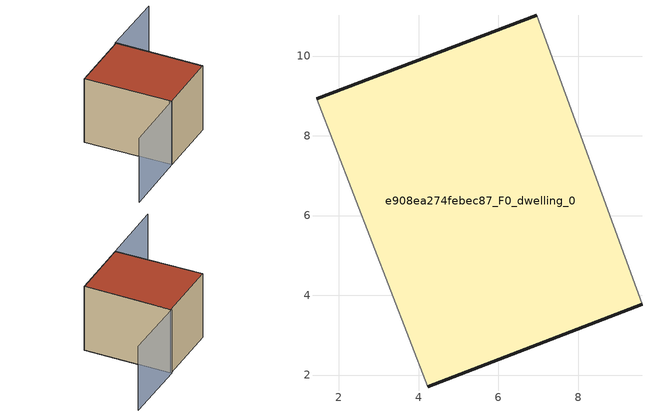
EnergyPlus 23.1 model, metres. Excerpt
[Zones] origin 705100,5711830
e908ea274febec87_F0_dwelling_0
 floor ground (EU_floor_Construction): 9.6,3.78 6.96,11.02 1.44,8.92 4.23,1.71 z0
 wall outside (EU_wall_Construction): 1.44,8.92 6.96,11.02 / 9.6,3.78 4.23,1.71 z0:6
 wall adiabatic (EU_wall_Construction): 6.96,11.02 9.6,3.78 / 4.23,1.71 1.44,8.92 z0:6
 roof outside (EU_roof_Construction): 6.96,11.02 9.6,3.78 4.23,1.71 1.44,8.92 z6
shading: 1.45,8.94 4.23,1.71 / 4.23,1.71 -1.46,-0.48 / 9.6,3.76 6.9,11.06 / 6.9,11.06 12.6,13.17 z0:6
[Building]
EU S2 Campaign: North Axis=0; Terrain=City; Solar Distribution=FullExterior
[Site:Location]
London: Latitude=51.5; Longitude=-0.5; Time Zone=0; Elevation=25
[SizingPeriod:WeatherFileDays]
AnnualSizingPeriod: Begin Month=1; Begin Day of Month=1; End Month=12; End Day of Month=31; Day of Week for Start Day=Monday; Use Weather File Daylight Saving Period=No; Use Weather File Rain and Snow Indicators=No
[MATERIAL]
EU_InternalMass_Material: Roughness=MediumRough; Thickness=0.1; Conductivity=1; Density=1800; Specific Heat=900; Thermal Absorptance=0.9; Solar Absorptance=0.7; Visible Absorptance=0.7
[MATERIAL:NOMASS] Roughness=MediumRough; Thermal Absorptance=0.9; Solar Absorptance=0.7; Visible Absorptance=0.7
Name | Thermal Resistance
EU_wall_NoMass | 0.555556
EU_roof_NoMass | 0.510204
EU_floor_NoMass | 1.68919
[CONSTRUCTION]
EU_wall_Construction: EU_wall_NoMass
EU_roof_Construction: EU_roof_NoMass
EU_floor_Construction: EU_floor_NoMass
EU_InternalMass_Construction: EU_InternalMass_Material
[ZONE]
e908ea274febec87_F0_dwelling_0: Type=1; Multiplier=1; Ceiling Height=autocalculate; Volume=270.097; Floor Area=autocalculate; Part of Total Floor Area=Yes
[INTERNALMASS]
e908ea274febec87_F0_dwelling_0_EU_InternalMass: Construction=EU_InternalMass_Construction; Zone or ZoneList=e908ea274febec87_F0_dwelling_0; Surface Area=45.0164
[OTHEREQUIPMENT]
EU_Step8_InternalGain_e908ea274febec87_F0_dwelling_0_f000: Fuel Type=Electricity; Zone or ZoneList or Space or SpaceList=e908ea274febec87_F0_dwelling_0; Schedule=EU_Step8_GainSchedule_e908ea274febec87_F0_dwelling_0_f000; Design Level Calculation Method=Watts/Area; Power per Zone Floor Area=1; Fraction Latent=0; Fraction Radiant=0; Fraction Lost=0; Carbon Dioxide Generation Rate=0; EndUse Subcategory=EU_Step8_InternalGains
[ZONEVENTILATION:DESIGNFLOWRATE]
EU_ConstantAir_e908ea274febec87_F0_dwelling_0: Zone or ZoneList or Space or SpaceList=e908ea274febec87_F0_dwelling_0; Schedule=EU_AlwaysOn; Design Flow Rate Calculation Method=AirChanges/Hour; Air Changes per Hour=0.48; Ventilation Type=Natural; Fan Pressure Rise=0; Fan Total Efficiency=1; Constant Term Coefficient=1; Temperature Term Coefficient=0; Velocity Term Coefficient=0; Velocity Squared Term Coefficient=0; Minimum Indoor Temperature=-100; Maximum Indoor Temperature=100; Delta Temperature=-100; Minimum Outdoor Temperature=-100; Maximum Outdoor Temperature=100; Maximum Wind Speed=40
[HVACTEMPLATE:THERMOSTAT]
EU_HeatOnly_e908ea274febec87_F0_dwelling_0: Constant Heating Setpoint=20; Constant Cooling Setpoint=50
[HVACTEMPLATE:ZONE:IDEALLOADSAIRSYSTEM]
e908ea274febec87_F0_dwelling_0: Template Thermostat=EU_HeatOnly_e908ea274febec87_F0_dwelling_0; System Availability Schedule=EU_AlwaysOn; Maximum Heating Supply Air Temperature=50; Minimum Cooling Supply Air Temperature=13; Maximum Heating Supply Air Humidity Ratio=0.0156; Minimum Cooling Supply Air Humidity Ratio=0.0077; Heating Limit=NoLimit; Cooling Limit=NoLimit; Heating Availability Schedule=EU_AlwaysOn; Cooling Availability Schedule=EU_CoolingOff; Dehumidification Control Type=ConstantSensibleHeatRatio; Cooling Sensible Heat Ratio=0.7; Dehumidification Setpoint=60; Humidification Control Type=None; Humidification Setpoint=30; Outdoor Air Method=None; Outdoor Air Flow Rate per Person=0.00944; Outdoor Air Flow Rate per Zone Floor Area=0; Outdoor Air Flow Rate per Zone=0; Demand Controlled Ventilation Type=None; Outdoor Air Economizer Type=NoEconomizer; Heat Recovery Type=None; Sensible Heat Recovery Effectiveness=0.7; Latent Heat Recovery Effectiveness=0.65
[SIZING:ZONE]
e908ea274febec87_F0_dwelling_0: Zone Cooling Design Supply Air Temperature Input Method=SupplyAirTemperature; Zone Cooling Design Supply Air Temperature=13; Zone Heating Design Supply Air Temperature Input Method=SupplyAirTemperature; Zone Heating Design Supply Air Temperature=50; Zone Cooling Design Supply Air Humidity Ratio=0.008; Zone Heating Design Supply Air Humidity Ratio=0.008; Cooling Design Air Flow Method=DesignDay; Cooling Design Air Flow Rate=0; Cooling Minimum Air Flow per Zone Floor Area=0.000762; Cooling Minimum Air Flow=0; Cooling Minimum Air Flow Fraction=0.2; Heating Design Air Flow Method=DesignDay; Heating Design Air Flow Rate=0; Heating Maximum Air Flow per Zone Floor Area=0.002032; Heating Maximum Air Flow=0.141576; Heating Maximum Air Flow Fraction=0.3; Account for Dedicated Outdoor Air System=No; Dedicated Outdoor Air System Control Strategy=NeutralSupplyAir; Dedicated Outdoor Air Low Setpoint Temperature for Design=autosize; Dedicated Outdoor Air High Setpoint Temperature for Design=autosize; Zone Load Sizing Method=Sensible Load Only No Latent Load; Zone Latent Cooling Design Supply Air Humidity Ratio Input Method=HumidityRatioDifference; Zone Cooling Design Supply Air Humidity Ratio Difference=0.005; Zone Latent Heating Design Supply Air Humidity Ratio Input Method=HumidityRatioDifference; Zone Humidification Design Supply Air Humidity Ratio Difference=0.005
[SCHEDULE:CONSTANT]
Name | Hourly Value
EU_AlwaysOn | 1
EU_CoolingOff | 0
[SCHEDULE:FILE]
EU_Step8_GainSchedule_e908ea274febec87_F0_dwelling_0_f000: File=../../schedules/e908ea274febec87/e908ea274febec87_F0_dwelling_0_f000_gain.csv; Column Number=1; Rows to Skip at Top=0; Number of Hours of Data=8760; Column Separator=Comma; Interpolate to Timestep=No; Minutes per Item=60; Adjust Schedule for Daylight Savings=Yes
